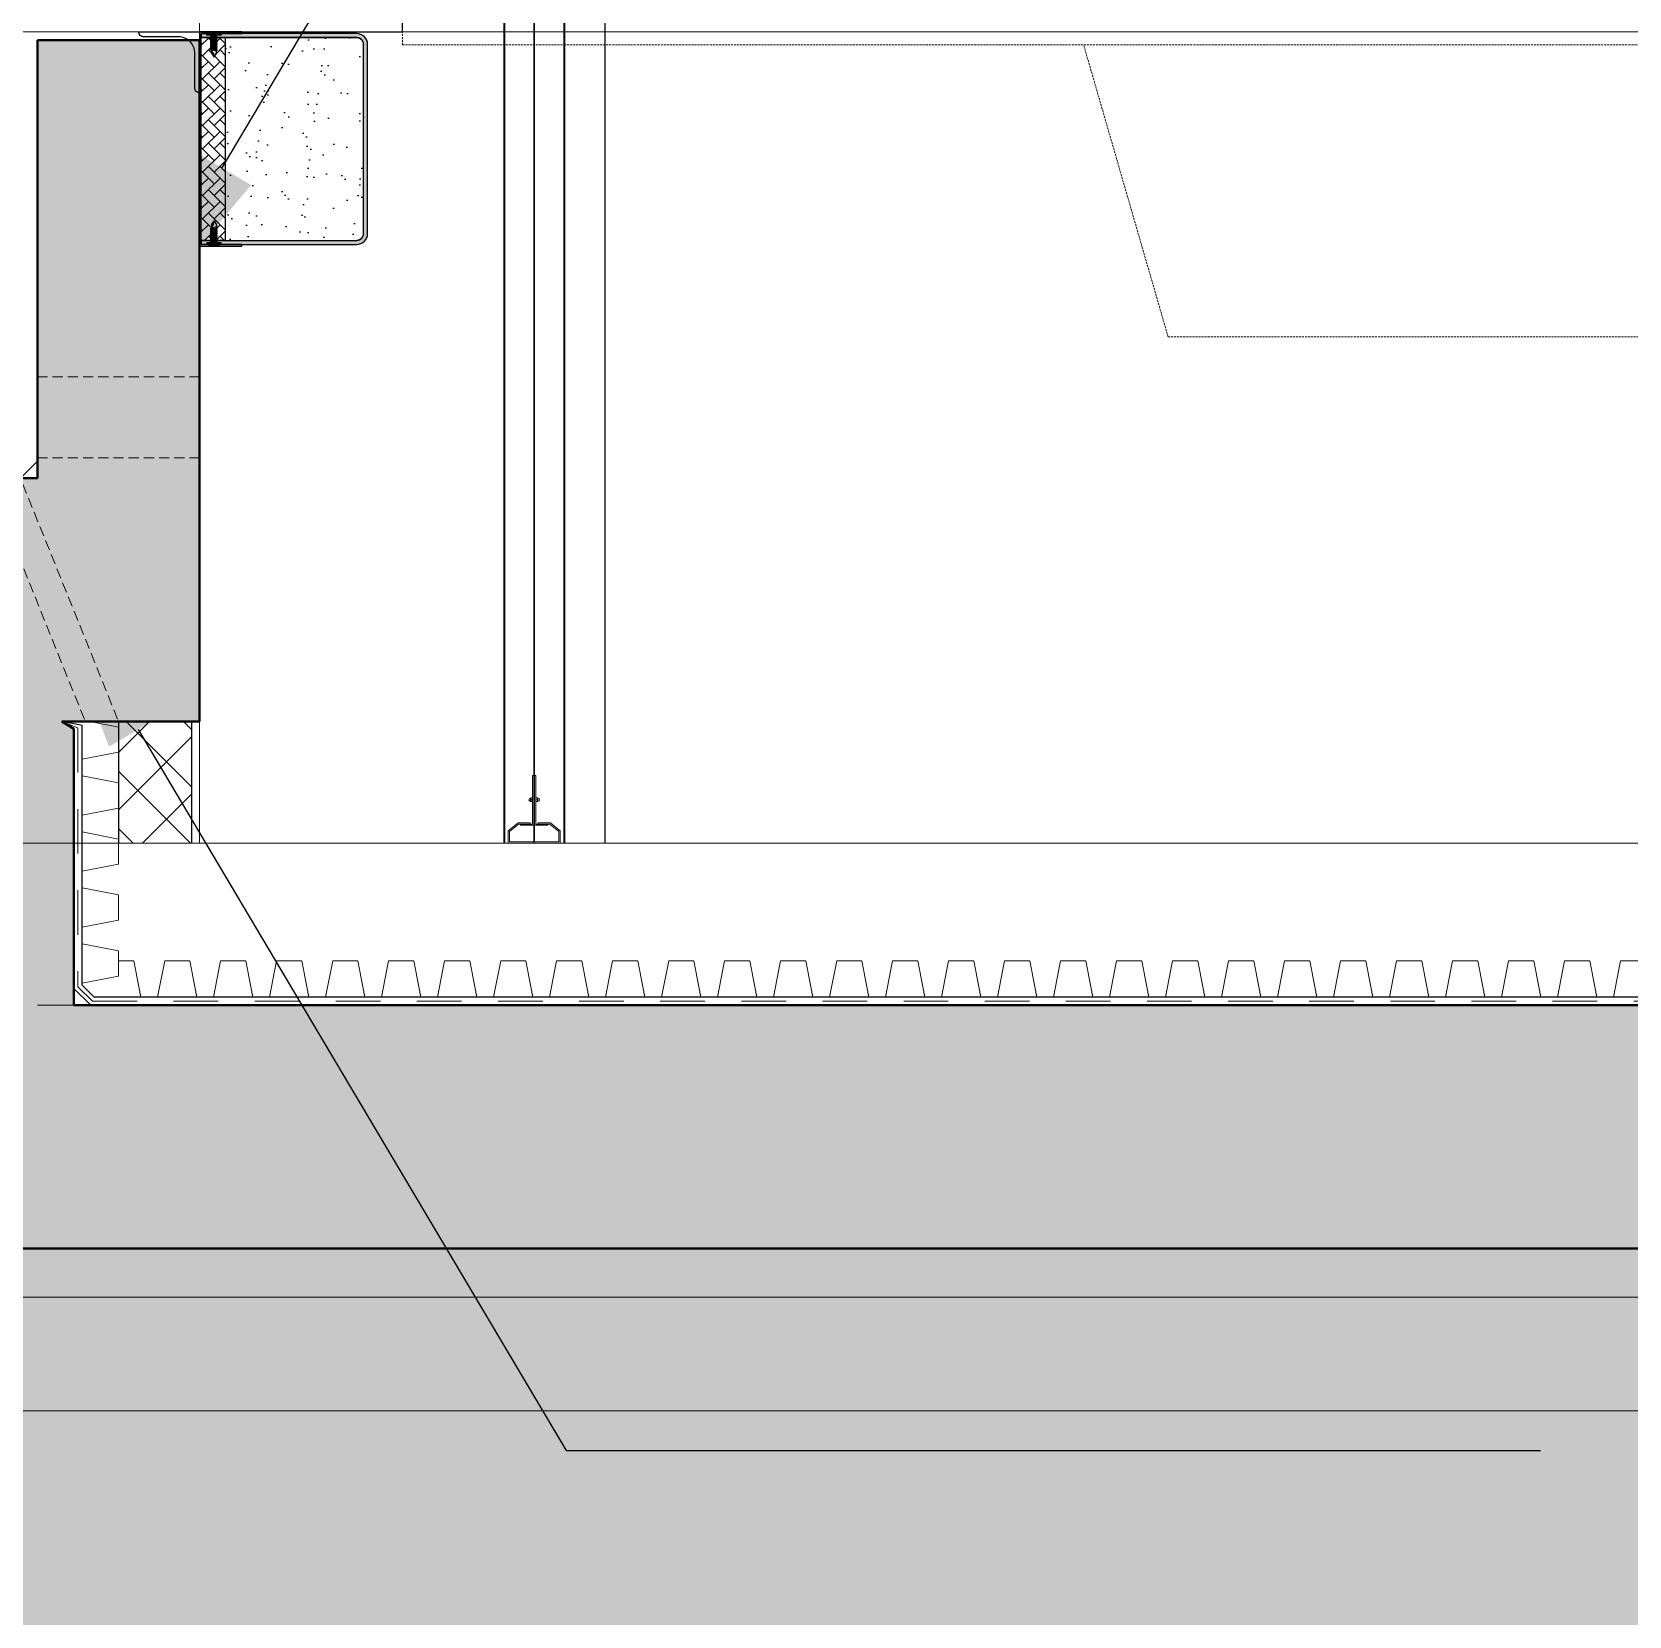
# Model space of a CAD drawing. Header units: millimetres. Extents: x 0 to 420000, y 0 to 297000.
# Drawn here: x 188806 to 190775, y 22497 to 24450 of the extents above; entities that cross this region are included whole.
import ezdxf

# ---------------------------------------------------------------- set-up
doc = ezdxf.new("R2010")
doc.units = ezdxf.units.MM
for name, pattern in [('CEN', [62, 60, -1, 0, -1]), ('CENTER', [2, 1.25, -0.25, 0.25, -0.25]), ('HID', [2, 1.1, -0.9]), ('HIDDEN', [0.375, 0.25, -0.125])]:
    doc.linetypes.add(name, pattern=pattern)
doc.layers.get('Defpoints').update_dxf_attribs({"color": 140})
for name, color, linetype, lineweight in [('A-AXIS-LINE', 1, 'CEN', 15), ('A-CONC-LIN1', 2, 'Continuous', 40), ('A-CONC-LIN2', 7, 'Continuous', 25), ('A-ELEV-LIN2', 7, 'Continuous', 25), ('A-ELEV-LIN3', 8, 'Continuous', 18), ('A-SECT-LIN3', 255, 'Continuous', 18), ('A-WAXM-BLOC', 3, 'Continuous', 25), ('A-XXXX-DRBD', 9, 'Continuous', 20), ('A-XXXX-FIN2', 6, 'Continuous', 20), ('A-XXXX-HATC', 8, 'Continuous', 18), ('A-XXXX-HID', 8, 'HIDDEN', 18), ('A-XXXX-WAT1', 9, 'HID', 20), ('DJ', 7, 'Continuous', 5)]:
    doc.layers.add(name, color=color, linetype=linetype, lineweight=lineweight)
for name, color, linetype in [('A-CONC-SOLD', 253, 'CEN'), ('A-XXXX-SOLD', 252, 'Continuous'), ('BOLT', 8, 'Continuous'), ('CEN', 1, 'CEN'), ('dim', 7, 'Continuous'), ('dockseal', 50, 'Continuous'), ('SECTION$0$AA-WAXS-FRAM', 4, 'Continuous')]:
    doc.layers.add(name, color=color, linetype=linetype)

# ---------------------------------------------------------------- blocks, each defined once
blk = doc.blocks.new('axis(211208)')
at = {"layer": 'A-AXIS-LINE', "ltscale": 1000}
for p, q in [((4631788.1, -441118.7), (4955413.1, -441118.7)), ((4631788.1, -442118.7), (4955413.1, -442118.7))]:
    blk.add_line(p, q, dxfattribs=at)
blk = doc.blocks.new('오버헤드도어(저온3)(211208)')
at = {"ltscale": 0.002}
blk.add_hatch(color=0, dxfattribs=at).paths.add_polyline_path([(-202, -248.7, 0.414214), (-193.7, -257), (-2, -257), (-2, -262), (-193.7, -262, -0.414214), (-207, -248.7), (-207, -15.3, -0.414214), (-193.7, -2), (-2, -2), (-2, -7), (-193.7, -7, 0.414214), (-202, -15.3)])
h = blk.add_hatch(dxfattribs=at)
h.set_pattern_fill('AR-SAND', color=256, angle=-90, style=0)
h.set_pattern_definition([(307.5, (-21185005.37, 50973192.176), (48.941323733, 1.600031296), [0, -38.608, 0, -43.18, 0, -41.275]), (277.5, (-21185005.37, 50973192.176), (71.68251006, -44.95232831), [0, -20.828, 0, -34.798, 0, -13.335]), (237.5, (-21185005.37, 50973223.42), (0.143718468, -79.099237024), [0, -12.7, 0, -45.72, 0, -59.69]), (227.5, (-21185005.37, 50973223.42), (22.292932326, -76.35564525), [0, -6.35, 0, -29.972, 0, -34.29])])
h.paths.add_polyline_path([(-193.7, -7, 0.414214), (-202, -15.3), (-202, -248.7, 0.414214), (-193.7, -257), (-32, -257), (-32, -7)])
h = blk.add_hatch(dxfattribs=at)
h.set_pattern_fill('AR-HBONE', color=256, scale=0.1, angle=-90, style=0)
h.set_pattern_definition([(315, (51152624.012, 21404952.153), (14.3684097937, -4e-15), [30.48, -10.16]), (45, (51152631.196, 21404944.969), (14.3684097937, -4e-15), [30.48, -10.16])])
h.paths.add_polyline_path([(-2, -257), (-32, -257), (-32, -7), (-2, -7)])
blk.add_line((-250, 0), (-250, 2730), dxfattribs=at)
blk.add_line((0, 0), (-250, 0))
at = {"color": 0, "ltscale": 0.002}
for p, q in [((-2, -2), (-2, -7)), ((-2, -2, -37.9), (-2, -7, -37.9)), ((-2, -2, 0), (-2, -7, 0)), ((-2, -257), (-2, -262))]:
    blk.add_line(p, q, dxfattribs=at)
at = {"ltscale": 0.002}
blk.add_lwpolyline([(-52, -2), (-52, 0), (0, 0), (0, -264), (-52, -264), (-52, -262), (-2, -262), (-2, -2)], close=True, dxfattribs=at)
at = {"color": 2}
blk.add_lwpolyline([(-32, -257), (-2, -257), (-2, -7), (-32, -7)], dxfattribs=at)
at = {"layer": 'BOLT', "color": 10}
for p, q in [((-21.8, -6.2), (-15.9, -3.8)), ((-21.8, -8), (-13.5, -4.6)), ((-21.8, -8), (-13.5, -4.6)), ((-21.8, -9.9), (-13.5, -6.4)), ((-21.8, -9.9), (-13.5, -6.4)), ((-21.8, -11.7), (-13.5, -8.3)), ((-21.8, -11.7), (-13.5, -8.3)), ((-21.8, -13.5), (-13.5, -10.1)), ((-21.8, -13.5), (-13.5, -10.1)), ((-21.8, -15.4), (-13.5, -11.9)), ((-21.8, -15.4), (-13.5, -11.9)), ((-21.8, -17.2), (-13.5, -13.8)), ((-21.8, -17.2), (-13.5, -13.8)), ((-21.8, -19), (-13.5, -15.6)), ((-21.8, -19), (-13.5, -15.6)), ((-21.8, -20.9), (-13.5, -17.4)), ((-21.8, -20.9), (-13.5, -17.4)), ((-21.8, -22.7), (-13.5, -19.3)), ((-21.8, -22.7), (-13.5, -19.3)), ((-16.6, -22.4), (-13.5, -21.1)), ((-16.6, -22.4), (-13.5, -21.1)), ((-21.8, -241.3), (-13.5, -244.7)), ((-21.8, -241.3), (-13.5, -244.7)), ((-21.8, -243.1), (-13.5, -246.6)), ((-21.8, -243.1), (-13.5, -246.6)), ((-21.8, -245), (-13.5, -248.4)), ((-21.8, -245), (-13.5, -248.4)), ((-21.8, -246.8), (-13.5, -250.2)), ((-21.8, -246.8), (-13.5, -250.2)), ((-21.8, -248.6), (-13.5, -252.1)), ((-21.8, -248.6), (-13.5, -252.1)), ((-21.8, -250.5), (-13.5, -253.9)), ((-21.8, -250.5), (-13.5, -253.9)), ((-21.8, -252.3), (-13.5, -255.7)), ((-21.8, -252.3), (-13.5, -255.7)), ((-21.8, -254.1), (-13.5, -257.6)), ((-21.8, -254.1), (-13.5, -257.6)), ((-16.6, -241.6), (-13.5, -242.9)), ((-16.6, -241.6), (-13.5, -242.9)), ((-21.8, -256), (-13.5, -259.4)), ((-21.8, -256), (-13.5, -259.4)), ((-21.8, -257.8), (-15.9, -260.2))]:
    blk.add_line(p, q, dxfattribs=at)
at = {"layer": 'BOLT'}
for p, q in [((-20.8, -5.4), (-20.8, -3.8)), ((-20.8, -7.2), (-20.8, -6.2)), ((-20.8, -9.1), (-20.8, -8)), ((-20.8, -10.9), (-20.8, -9.9)), ((-20.8, -12.7), (-20.8, -11.7)), ((-20.8, -14.6), (-20.8, -13.5)), ((-20.8, -16.4), (-20.8, -15.4)), ((-20.8, -18.2), (-20.8, -17.2)), ((-20.8, -20.1), (-20.8, -19)), ((-14.5, -4.6), (-14.5, -3.8)), ((-14.5, -6.4), (-14.5, -5.4)), ((-14.5, -8.3), (-14.5, -7.3)), ((-14.5, -10.1), (-14.5, -9.1)), ((-14.5, -11.9), (-14.5, -10.9)), ((-14.5, -13.8), (-14.5, -12.8)), ((-14.5, -15.6), (-14.5, -14.6)), ((-14.5, -17.4), (-14.5, -16.4)), ((-14.5, -19.3), (-14.5, -18.3)), ((-20.8, -21.9), (-20.8, -20.9)), ((-20.8, -26.2), (-20.8, -22.7)), ((-14.5, -21.1), (-14.5, -20.1)), ((-14.5, -26.2), (-14.5, -21.9)), ((-20.8, -237.8), (-20.8, -241.3)), ((-20.8, -242.1), (-20.8, -243.1)), ((-20.8, -243.9), (-20.8, -245)), ((-20.8, -245.8), (-20.8, -246.8)), ((-20.8, -247.6), (-20.8, -248.6)), ((-20.8, -249.4), (-20.8, -250.5)), ((-20.8, -251.3), (-20.8, -252.3)), ((-20.8, -253.1), (-20.8, -254.1)), ((-20.8, -254.9), (-20.8, -256)), ((-14.5, -237.8), (-14.5, -242.1)), ((-14.5, -242.9), (-14.5, -243.9)), ((-14.5, -244.7), (-14.5, -245.7)), ((-14.5, -246.6), (-14.5, -247.6)), ((-14.5, -248.4), (-14.5, -249.4)), ((-14.5, -250.2), (-14.5, -251.2)), ((-14.5, -252.1), (-14.5, -253.1)), ((-14.5, -253.9), (-14.5, -254.9)), ((-14.5, -255.7), (-14.5, -256.7)), ((-22.9, -264), (-12.4, -264)), ((-20.8, -256.8), (-20.8, -257.8)), ((-20.8, -258.6), (-20.8, -260.2)), ((-14.5, -257.6), (-14.5, -258.6)), ((-14.5, -259.4), (-14.5, -260.2))]:
    blk.add_line(p, q, dxfattribs=at)
for points in [[(-13.4, 0), (-22, 0), (-26.7, -3), (-8.7, -3)], [(-8.7, -3), (-26.7, -3), (-26.7, -3.8), (-8.7, -3.8)], [(-13.5, -4.6), (-14.5, -5.4), (-20.8, -8), (-21.8, -8), (-20.8, -7.2), (-14.5, -4.6)], [(-13.5, -6.4), (-14.5, -7.3), (-20.8, -9.9), (-21.8, -9.9), (-20.8, -9.1), (-14.5, -6.4)], [(-13.5, -8.3), (-14.5, -9.1), (-20.8, -11.7), (-21.8, -11.7), (-20.8, -10.9), (-14.5, -8.3)], [(-13.5, -10.1), (-14.5, -10.9), (-20.8, -13.5), (-21.8, -13.5), (-20.8, -12.7), (-14.5, -10.1)], [(-13.5, -11.9), (-14.5, -12.8), (-20.8, -15.4), (-21.8, -15.4), (-20.8, -14.6), (-14.5, -11.9)], [(-13.5, -13.8), (-14.5, -14.6), (-20.8, -17.2), (-21.8, -17.2), (-20.8, -16.4), (-14.5, -13.8)], [(-13.5, -15.6), (-14.5, -16.4), (-20.8, -19), (-21.8, -19), (-20.8, -18.2), (-14.5, -15.6)], [(-13.5, -17.4), (-14.5, -18.3), (-20.8, -20.9), (-21.8, -20.9), (-20.8, -20.1), (-14.5, -17.4)], [(-13.5, -19.3), (-14.5, -20.1), (-20.8, -22.7), (-21.8, -22.7), (-20.8, -21.9), (-14.5, -19.3)], [(-13.5, -21.1), (-14.5, -21.9), (-15.6, -22.4), (-16.6, -22.4), (-15.6, -21.5), (-14.5, -21.1)], [(-13.5, -244.7), (-14.5, -243.9), (-20.8, -241.3), (-21.8, -241.3), (-20.8, -242.1), (-14.5, -244.7)], [(-13.5, -246.6), (-14.5, -245.7), (-20.8, -243.1), (-21.8, -243.1), (-20.8, -243.9), (-14.5, -246.6)], [(-13.5, -248.4), (-14.5, -247.6), (-20.8, -245), (-21.8, -245), (-20.8, -245.8), (-14.5, -248.4)], [(-13.5, -250.2), (-14.5, -249.4), (-20.8, -246.8), (-21.8, -246.8), (-20.8, -247.6), (-14.5, -250.2)], [(-13.5, -252.1), (-14.5, -251.2), (-20.8, -248.6), (-21.8, -248.6), (-20.8, -249.4), (-14.5, -252.1)], [(-13.5, -253.9), (-14.5, -253.1), (-20.8, -250.5), (-21.8, -250.5), (-20.8, -251.3), (-14.5, -253.9)], [(-13.5, -255.7), (-14.5, -254.9), (-20.8, -252.3), (-21.8, -252.3), (-20.8, -253.1), (-14.5, -255.7)], [(-13.5, -257.6), (-14.5, -256.7), (-20.8, -254.1), (-21.8, -254.1), (-20.8, -254.9), (-14.5, -257.6)], [(-13.5, -242.9), (-14.5, -242.1), (-15.6, -241.6), (-16.6, -241.6), (-15.6, -242.5), (-14.5, -242.9)], [(-8.7, -261), (-26.7, -261), (-26.7, -260.2), (-8.7, -260.2)], [(-13.4, -264), (-22, -264), (-26.7, -261), (-8.7, -261)], [(-13.5, -259.4), (-14.5, -258.6), (-20.8, -256), (-21.8, -256), (-20.8, -256.8), (-14.5, -259.4)]]:
    blk.add_lwpolyline(points, close=True, dxfattribs=at)
for points in [[(-15.1, -3.8), (-20.8, -6.2), (-21.8, -6.2), (-20.8, -5.4), (-17, -3.8)], [(-20.8, -6.6), (-21.8, -6.2), (-20.8, -7)], [(-20.8, -8.4), (-21.8, -8), (-20.8, -8.8)], [(-20.8, -8.4), (-21.8, -8), (-20.8, -8.8)], [(-20.8, -10.3), (-21.8, -9.9), (-20.8, -10.7)], [(-20.8, -10.3), (-21.8, -9.9), (-20.8, -10.7)], [(-20.8, -12.1), (-21.8, -11.7), (-20.8, -12.5)], [(-20.8, -12.1), (-21.8, -11.7), (-20.8, -12.5)], [(-20.8, -13.9), (-21.8, -13.5), (-20.8, -14.3)], [(-20.8, -13.9), (-21.8, -13.5), (-20.8, -14.3)], [(-20.8, -15.8), (-21.8, -15.4), (-20.8, -16.2)], [(-20.8, -15.8), (-21.8, -15.4), (-20.8, -16.2)], [(-20.8, -17.6), (-21.8, -17.2), (-20.8, -18)], [(-20.8, -17.6), (-21.8, -17.2), (-20.8, -18)], [(-20.8, -19.4), (-21.8, -19), (-20.8, -19.8)], [(-20.8, -19.4), (-21.8, -19), (-20.8, -19.8)], [(-14.5, -4.2), (-13.5, -4.6), (-14.5, -3.8)], [(-14.5, -6), (-13.5, -6.4), (-14.5, -5.6)], [(-14.5, -7.9), (-13.5, -8.3), (-14.5, -7.5)], [(-14.5, -9.7), (-13.5, -10.1), (-14.5, -9.3)], [(-14.5, -11.5), (-13.5, -11.9), (-14.5, -11.1)], [(-14.5, -13.4), (-13.5, -13.8), (-14.5, -13)], [(-14.5, -15.2), (-13.5, -15.6), (-14.5, -14.8)], [(-14.5, -17), (-13.5, -17.4), (-14.5, -16.6)], [(-14.5, -18.9), (-13.5, -19.3), (-14.5, -18.5)], [(-20.8, -21.3), (-21.8, -20.9), (-20.8, -21.7)], [(-20.8, -21.3), (-21.8, -20.9), (-20.8, -21.7)], [(-20.8, -23.1), (-21.8, -22.7), (-20.8, -23.5)], [(-20.8, -23.1), (-21.8, -22.7), (-20.8, -23.5)], [(-20.8, -24.1), (-16.6, -22.3), (-14.5, -23.5), (-17, -26), (-17.7, -31)], [(-14.5, -26.2), (-17.7, -31), (-20.8, -26.2)], [(-14.5, -20.7), (-13.5, -21.1), (-14.5, -20.3)], [(-20.8, -239.9), (-16.6, -241.7), (-14.5, -240.5), (-17, -238), (-17.7, -233)], [(-14.5, -237.8), (-17.7, -233), (-20.8, -237.8)], [(-20.8, -240.9), (-21.8, -241.3), (-20.8, -240.5)], [(-20.8, -240.9), (-21.8, -241.3), (-20.8, -240.5)], [(-20.8, -242.7), (-21.8, -243.1), (-20.8, -242.3)], [(-20.8, -242.7), (-21.8, -243.1), (-20.8, -242.3)], [(-20.8, -244.6), (-21.8, -245), (-20.8, -244.2)], [(-20.8, -244.6), (-21.8, -245), (-20.8, -244.2)], [(-20.8, -246.4), (-21.8, -246.8), (-20.8, -246)], [(-20.8, -246.4), (-21.8, -246.8), (-20.8, -246)], [(-20.8, -248.2), (-21.8, -248.6), (-20.8, -247.8)], [(-20.8, -248.2), (-21.8, -248.6), (-20.8, -247.8)], [(-20.8, -250.1), (-21.8, -250.5), (-20.8, -249.7)], [(-20.8, -250.1), (-21.8, -250.5), (-20.8, -249.7)], [(-20.8, -251.9), (-21.8, -252.3), (-20.8, -251.5)], [(-20.8, -251.9), (-21.8, -252.3), (-20.8, -251.5)], [(-20.8, -253.7), (-21.8, -254.1), (-20.8, -253.3)], [(-20.8, -253.7), (-21.8, -254.1), (-20.8, -253.3)], [(-20.8, -255.6), (-21.8, -256), (-20.8, -255.2)], [(-20.8, -255.6), (-21.8, -256), (-20.8, -255.2)], [(-14.5, -243.3), (-13.5, -242.9), (-14.5, -243.7)], [(-14.5, -245.1), (-13.5, -244.7), (-14.5, -245.5)], [(-14.5, -247), (-13.5, -246.6), (-14.5, -247.4)], [(-14.5, -248.8), (-13.5, -248.4), (-14.5, -249.2)], [(-14.5, -250.6), (-13.5, -250.2), (-14.5, -251)], [(-14.5, -252.5), (-13.5, -252.1), (-14.5, -252.9)], [(-14.5, -254.3), (-13.5, -253.9), (-14.5, -254.7)], [(-14.5, -256.1), (-13.5, -255.7), (-14.5, -256.5)], [(-20.8, -257.4), (-21.8, -257.8), (-20.8, -257)], [(-15.1, -260.2), (-20.8, -257.8), (-21.8, -257.8), (-20.8, -258.6), (-17, -260.2)], [(-14.5, -258), (-13.5, -257.6), (-14.5, -258.4)], [(-14.5, -259.8), (-13.5, -259.4), (-14.5, -260.2)]]:
    blk.add_lwpolyline(points, dxfattribs=at)
at = {"layer": 'dim', "lineweight": 0, "ltscale": 0.5}
blk.add_line((0, 0), (0, 2730), dxfattribs=at)
at = {"layer": 'dockseal'}
for p, q in [((-202, -248.7), (-202, -15.3)), ((-2, -7), (-193.7, -7)), ((-32, -257), (-32, -7)), ((-2, -257), (-193.7, -257))]:
    blk.add_line(p, q, dxfattribs=at)
at = {"layer": 'dockseal', "color": 0}
for points in [[(-2, -262), (-193.7, -262, -0.414214), (-207, -248.7), (-207, -15.3, -0.414214), (-193.7, -2), (-2, -2)], [(-2, -257), (-193.7, -257, -0.414214), (-202, -248.7), (-202, -15.3, -0.414214), (-193.7, -7), (-2, -7)]]:
    blk.add_lwpolyline(points, format="xyb", dxfattribs=at)
at = {"layer": 'dockseal'}
for centre, start, end in [((-193.7, -15.3), 90, 180), ((-193.7, -248.7), 180, 270)]:
    blk.add_arc(centre, 8.33, start, end, dxfattribs=at)
at = {"layer": 'SECTION$0$AA-WAXS-FRAM'}
blk.add_lwpolyline([(75, 0), (0, 0), (0, -75), (0, -75, 0.414214), (6, -69), (6, -26, -0.414214), (26, -6), (69, -6, 0.414214), (75, 0)], format="xyb", close=True, dxfattribs=at)
blk.add_lwpolyline([(75, 0), (0, 0), (0, -75), (0, -75, 0.414214), (6, -69), (6, -26, -0.414214), (26, -6), (69, -6, 0.414214), (75, 0)], format="xyb", close=True, dxfattribs=at)
blk = doc.blocks.new('지하2층')
at = {"layer": 'A-CONC-SOLD'}
h = blk.add_hatch(color=256, dxfattribs=at)
h.dxf.hatch_style = 1
h.paths.add_polyline_path([(4879373.8, -392168.7), (4878973.8, -392168.7), (4878973.8, -391118.7), (4878823.8, -391118.7), (4878823.8, -391368.7), (4878373.8, -391368.7), (4878373.8, -392368.7), (4878323.8, -392368.7), (4878323.8, -393068.7), (4878673.8, -393068.7), (4878673.8, -401668.7), (4877923.8, -401668.7), (4877923.8, -401118.7), (4877723.8, -401118.7), (4877723.8, -401668.7), (4801523.8, -401668.7), (4801523.8, -401128.7), (4801323.8, -401128.7), (4801323.8, -401968.7), (4801493.8, -401968.7), (4801478.8, -401977.7), (4801478.8, -402318.7), (4759168.8, -402318.7), (4759168.8, -401977.7), (4759153.8, -401968.7), (4759323.8, -401968.7), (4759323.8, -401128.7), (4759123.8, -401128.7), (4759123.8, -401668.7), (4682923.8, -401668.7), (4682923.8, -401118.7), (4682723.8, -401118.7), (4682723.8, -401668.7), (4681973.8, -401668.7), (4681973.8, -393068.7), (4682323.8, -393068.7), (4682323.8, -392368.7), (4682273.8, -392368.7), (4682273.8, -391368.7), (4681823.8, -391368.7), (4681823.8, -391118.7), (4681673.8, -391118.7), (4681673.8, -392168.7), (4681273.8, -392168.7), (4681273.8, -401968.7), (4758323.8, -401968.7), (4758323.8, -402618.7), (4802323.8, -402618.7), (4802323.8, -401968.7), (4879373.8, -401968.7)])
h = blk.add_hatch(dxfattribs=at)
h.set_pattern_fill('블럭단면', color=256, scale=50)
h.set_pattern_definition([(45, (4570311.26, -425568.714), (-35.355339, 35.355339), []), (135, (4570311.26, -425568.714), (-35.355339, -35.355339), [])])
h.paths.add_polyline_path([(4759313.8, -401968.7), (4759223.8, -401968.7), (4759223.8, -402118.7), (4759313.8, -402118.7)])
at = {"layer": 'A-CONC-LIN1'}
for points in [[(4681673.8, -391118.7), (4681673.8, -392168.7), (4681273.8, -392168.7), (4681273.8, -401968.7), (4758323.8, -401968.7), (4758323.8, -402618.7), (4802323.8, -402618.7), (4802323.8, -401968.7), (4879373.8, -401968.7), (4879373.8, -392168.7), (4878973.8, -392168.7), (4878973.8, -391118.7)], [(4801478.8, -402318.7), (4759168.8, -402318.7), (4759168.8, -401977.7), (4759153.8, -401968.7), (4759323.8, -401968.7), (4759323.8, -401128.7), (4759123.8, -401128.7), (4759123.8, -401668.7), (4682923.8, -401668.7)]]:
    blk.add_lwpolyline(points, dxfattribs=at)
at = {"layer": 'A-CONC-LIN2'}
for points in [[(4759123.8, -401647.9), (4759102.9, -401668.7)], [(4801493.8, -401968.7), (4801468.8, -401973.7), (4801468.8, -402293.7), (4801453.8, -402308.7), (4759193.8, -402308.7), (4759178.8, -402293.7), (4759178.8, -401973.7), (4759153.8, -401968.7)], [(4759168.8, -402297.9), (4759189.6, -402318.7)]]:
    blk.add_lwpolyline(points, dxfattribs=at)
at = {"layer": 'A-ELEV-LIN2'}
blk.add_line((4759823.8, -402118.7), (4759823.8, -397869.9), dxfattribs=at)
at = {"layer": 'A-ELEV-LIN3'}
for p, q in [((4759698.8, -397746.9), (4759698.8, -402118.7)), ((4759700, -397746.6), (4759700, -402118.7)), ((4759772.6, -397746.6), (4759772.6, -402118.7)), ((4759773.8, -397746.9), (4759773.8, -402118.7))]:
    blk.add_line(p, q, dxfattribs=at)
at = {"layer": 'A-WAXM-BLOC'}
for points in [[(4759223.8, -401968.7), (4759223.8, -402118.7)], [(4759313.8, -401968.7), (4759313.8, -402118.7)]]:
    blk.add_lwpolyline(points, dxfattribs=at)
at = {"layer": 'A-XXXX-DRBD'}
for points in [[(4759178.8, -402293.7), (4759178.8, -402291.5), (4759223.8, -402282.8), (4759223.8, -402251.7), (4759178.8, -402243), (4759178.8, -402222.5), (4759223.8, -402213.8), (4759223.8, -402182.7), (4759178.8, -402174), (4759178.8, -402153.5), (4759223.8, -402144.7), (4759223.8, -402113.7), (4759178.8, -402104.9), (4759178.8, -402084.4), (4759223.8, -402075.7), (4759223.8, -402044.6), (4759178.8, -402035.9), (4759178.8, -402015.4), (4759223.8, -402006.7), (4759223.8, -401975.6), (4759188.3, -401968.7)], [(4761106.6, -402263.7), (4761075.5, -402263.7), (4761066.8, -402308.7), (4761046.3, -402308.7), (4761037.5, -402263.7), (4761006.5, -402263.7), (4760997.7, -402308.7), (4760977.3, -402308.7), (4760968.5, -402263.7), (4760937.5, -402263.7), (4760928.7, -402308.7), (4760908.2, -402308.7), (4760899.5, -402263.7), (4760868.4, -402263.7), (4760859.7, -402308.7), (4760839.2, -402308.7), (4760830.4, -402263.7), (4760799.4, -402263.7), (4760790.6, -402308.7), (4760770.2, -402308.7), (4760761.4, -402263.7), (4760730.4, -402263.7), (4760721.6, -402308.7), (4760701.1, -402308.7), (4760692.4, -402263.7), (4760661.3, -402263.7), (4760652.6, -402308.7), (4760632.1, -402308.7), (4760623.3, -402263.7), (4760592.3, -402263.7), (4760583.5, -402308.7), (4760563.1, -402308.7), (4760554.3, -402263.7), (4760523.3, -402263.7), (4760514.5, -402308.7), (4760494, -402308.7), (4760485.3, -402263.7), (4760454.2, -402263.7), (4760445.5, -402308.7), (4760425, -402308.7), (4760416.2, -402263.7), (4760385.2, -402263.7), (4760376.4, -402308.7), (4760356, -402308.7), (4760347.2, -402263.7), (4760316.2, -402263.7), (4760307.4, -402308.7), (4760286.9, -402308.7), (4760278.2, -402263.7), (4760247.1, -402263.7), (4760238.4, -402308.7), (4760217.9, -402308.7), (4760209.1, -402263.7), (4760178.1, -402263.7), (4760169.3, -402308.7), (4760148.9, -402308.7), (4760140.1, -402263.7), (4760109.1, -402263.7), (4760100.3, -402308.7), (4760079.8, -402308.7), (4760071.1, -402263.7), (4760040, -402263.7), (4760031.3, -402308.7), (4760010.8, -402308.7), (4760002, -402263.7), (4759971, -402263.7), (4759962.2, -402308.7), (4759941.8, -402308.7), (4759933, -402263.7), (4759902, -402263.7), (4759893.2, -402308.7), (4759872.7, -402308.7), (4759864, -402263.7), (4759832.9, -402263.7), (4759824.2, -402308.7), (4759803.7, -402308.7), (4759794.9, -402263.7), (4759763.9, -402263.7), (4759755.1, -402308.7), (4759734.7, -402308.7), (4759725.9, -402263.7), (4759694.9, -402263.7), (4759686.1, -402308.7), (4759665.6, -402308.7), (4759656.9, -402263.7), (4759625.8, -402263.7), (4759617.1, -402308.7), (4759596.6, -402308.7), (4759587.8, -402263.7), (4759556.8, -402263.7), (4759548, -402308.7), (4759527.6, -402308.7), (4759518.8, -402263.7), (4759487.8, -402263.7), (4759479, -402308.7), (4759458.5, -402308.7), (4759449.8, -402263.7), (4759418.7, -402263.7), (4759410, -402308.7), (4759389.5, -402308.7), (4759380.7, -402263.7), (4759349.7, -402263.7), (4759340.9, -402308.7), (4759320.5, -402308.7), (4759311.7, -402263.7), (4759280.7, -402263.7), (4759271.9, -402308.7), (4759251.4, -402308.7), (4759242.7, -402263.7), (4759223.8, -402263.7)]]:
    blk.add_lwpolyline(points, dxfattribs=at)
at = {"layer": 'A-XXXX-FIN2'}
for points in [[(4759323.8, -401968.7), (4759323.8, -402118.7)], [(4759223.8, -402118.7), (4801423.8, -402118.7)]]:
    blk.add_lwpolyline(points, dxfattribs=at)
at = {"layer": 'A-XXXX-HID', "ltscale": 50}
for points in [[(4759123.8, -401543.7), (4759323.8, -401543.7)], [(4759123.8, -401643.7), (4759323.8, -401643.7)], [(4759057.8, -401658.7), (4759182.8, -401968.7)], [(4759098.8, -401658.7), (4759223.8, -401968.7)]]:
    blk.add_lwpolyline(points, dxfattribs=at)
at = {"layer": 'A-XXXX-WAT1', "ltscale": 50}
for points in [[(4759153.8, -401968.7), (4759173.8, -401976.7), (4759173.8, -402295.8), (4759191.7, -402313.7), (4801455.8, -402313.7), (4801473.8, -402295.8), (4801473.8, -401976.7), (4801493.8, -401968.7)], [(4759323.8, -402308.7), (4801323.8, -402308.7)]]:
    blk.add_lwpolyline(points, dxfattribs=at)
at = {"layer": 'CEN', "color": 1, "linetype": 'CENTER'}
blk.add_line((4759736.3, -402118.7), (4759736.3, -397590.2), dxfattribs=at)
at = {"layer": 'DJ', "color": 4}
for p, q in [((4759735.9, -402117.2), (4759735.9, -397622.7)), ((4759736.6, -402117.2), (4759736.6, -397622.7)), ((4759735.9, -402117.2), (4759736.6, -402117.2))]:
    blk.add_line(p, q, dxfattribs=at)
at = {"layer": 'DJ', "color": 1, "linetype": 'Continuous'}
for p, q in [((4759731.6, -402063.4), (4759731.6, -402067.1)), ((4759731.8, -402063.2), (4759731.7, -402063.2)), ((4759731.8, -402067.2), (4759731.7, -402067.2)), ((4759731.8, -402063.2), (4759731.8, -402067.2)), ((4759732.1, -402063.1), (4759732, -402063.1)), ((4759732.1, -402067.3), (4759732, -402067.3)), ((4759732.1, -402063), (4759734.3, -402063)), ((4759732.1, -402067.5), (4759732.1, -402063)), ((4759732.3, -402063), (4759732.1, -402063.2)), ((4759732.2, -402063), (4759732.1, -402063.1)), ((4759732.1, -402063), (4759732.1, -402063)), ((4759732.2, -402063.1), (4759732.1, -402063.3)), ((4759732.2, -402063.2), (4759732.1, -402063.4)), ((4759732.1, -402063.4), (4759732.1, -402063.4)), ((4759732.1, -402063.5), (4759732.1, -402063.5)), ((4759732.1, -402063.6), (4759732.1, -402063.6)), ((4759732.1, -402063.7), (4759732.1, -402063.7)), ((4759732.1, -402063.8), (4759732.1, -402063.8)), ((4759732.1, -402064.4), (4759732.1, -402064.4)), ((4759732.1, -402064.5), (4759732.1, -402064.6)), ((4759732.1, -402064.5), (4759732.1, -402064.5)), ((4759732.1, -402064.6), (4759732.1, -402064.6)), ((4759732.1, -402064.7), (4759732.1, -402064.8)), ((4759732.1, -402064.7), (4759732.1, -402064.7)), ((4759732.1, -402064.8), (4759732.1, -402064.9)), ((4759732.2, -402064.9), (4759732.1, -402065)), ((4759732.2, -402064.9), (4759732.1, -402064.9)), ((4759732.2, -402065), (4759732.1, -402065.2)), ((4759732.2, -402065), (4759732.1, -402065.1)), ((4759732.3, -402065.1), (4759732.1, -402065.3)), ((4759732.2, -402065.1), (4759732.1, -402065.3)), ((4759732.3, -402065.2), (4759732.1, -402065.4)), ((4759732.3, -402065.3), (4759732.1, -402065.5)), ((4759732.2, -402065.5), (4759732.1, -402065.6)), ((4759732.2, -402065.6), (4759732.1, -402065.7)), ((4759732.1, -402065.7), (4759732.1, -402065.7)), ((4759732.1, -402065.8), (4759732.1, -402065.8)), ((4759732.1, -402065.9), (4759732.1, -402065.9)), ((4759732.1, -402066), (4759732.1, -402066)), ((4759732.1, -402066.7), (4759732.1, -402066.7)), ((4759732.1, -402066.8), (4759732.1, -402066.9)), ((4759732.1, -402066.8), (4759732.1, -402066.8)), ((4759732.1, -402066.9), (4759732.1, -402066.9)), ((4759732.1, -402067), (4759732.1, -402067.1)), ((4759732.1, -402067), (4759732.1, -402067)), ((4759732.1, -402067.1), (4759732.1, -402067.2)), ((4759732.2, -402067.2), (4759732.1, -402067.3)), ((4759732.2, -402067.2), (4759732.1, -402067.3)), ((4759732.2, -402067.3), (4759732.1, -402067.5)), ((4759732.2, -402067.3), (4759732.1, -402067.4)), ((4759732.1, -402067.5), (4759734.3, -402067.5)), ((4759732.3, -402067.4), (4759732.2, -402067.5)), ((4759732.3, -402067.4), (4759732.2, -402067.5)), ((4759734.1, -402065.2), (4759732.3, -402065.2)), ((4759734.3, -402063), (4759734.1, -402063.1)), ((4759734.2, -402063), (4759734.1, -402063.1)), ((4759734.1, -402063), (4759734.1, -402063)), ((4759734.3, -402064.9), (4759734.1, -402065.1)), ((4759734.3, -402065), (4759734.1, -402065.2)), ((4759734.3, -402065.1), (4759734.1, -402065.3)), ((4759734.3, -402065.2), (4759734.1, -402065.3)), ((4759734.3, -402067.2), (4759734.1, -402067.5)), ((4759734.3, -402067.2), (4759734.1, -402067.3)), ((4759734.3, -402063), (4759734.2, -402063.2)), ((4759734.3, -402063.1), (4759734.2, -402063.2)), ((4759734.3, -402063.2), (4759734.2, -402063.3)), ((4759734.3, -402063.3), (4759734.2, -402063.4)), ((4759734.3, -402063.3), (4759734.2, -402063.3)), ((4759734.3, -402064.8), (4759734.2, -402065)), ((4759734.3, -402064.8), (4759734.2, -402064.9)), ((4759734.3, -402065.2), (4759734.2, -402065.4)), ((4759734.3, -402065.3), (4759734.2, -402065.5)), ((4759734.3, -402065.4), (4759734.2, -402065.5)), ((4759734.3, -402065.5), (4759734.2, -402065.6)), ((4759734.3, -402065.6), (4759734.2, -402065.6)), ((4759734.3, -402067), (4759734.2, -402067.1)), ((4759734.3, -402067.1), (4759734.2, -402067.2)), ((4759734.3, -402067.3), (4759734.2, -402067.5)), ((4759734.3, -402067.4), (4759734.2, -402067.5)), ((4759734.3, -402067.5), (4759734.3, -402063)), ((4759734.3, -402063.4), (4759734.3, -402063.5)), ((4759734.3, -402063.5), (4759734.3, -402063.5)), ((4759734.3, -402063.6), (4759734.3, -402063.6)), ((4759734.3, -402063.7), (4759734.3, -402063.7)), ((4759734.3, -402063.7), (4759734.3, -402063.7)), ((4759734.3, -402064.4), (4759734.3, -402064.5)), ((4759734.3, -402064.5), (4759734.3, -402064.5)), ((4759734.3, -402064.6), (4759734.3, -402064.6)), ((4759734.3, -402064.7), (4759734.3, -402064.7)), ((4759734.3, -402065.6), (4759734.3, -402065.7)), ((4759734.3, -402065.7), (4759734.3, -402065.8)), ((4759734.3, -402065.8), (4759734.3, -402065.8)), ((4759734.3, -402065.9), (4759734.3, -402065.9)), ((4759734.3, -402066), (4759734.3, -402066)), ((4759734.3, -402066.7), (4759734.3, -402066.7)), ((4759734.3, -402066.8), (4759734.3, -402066.9)), ((4759734.3, -402066.8), (4759734.3, -402066.8)), ((4759734.3, -402066.9), (4759734.3, -402067)), ((4759738.2, -402067.5), (4759738.2, -402063)), ((4759740.5, -402063), (4759738.2, -402063)), ((4759738.2, -402063), (4759738.4, -402063.2)), ((4759738.2, -402063), (4759738.4, -402063.1)), ((4759738.2, -402063.1), (4759738.3, -402063.2)), ((4759738.2, -402063.2), (4759738.3, -402063.3)), ((4759738.2, -402063.3), (4759738.3, -402063.4)), ((4759738.2, -402063.3), (4759738.3, -402063.3)), ((4759738.2, -402063.4), (4759738.3, -402063.5)), ((4759738.2, -402063.5), (4759738.2, -402063.5)), ((4759738.2, -402063.6), (4759738.2, -402063.6)), ((4759738.2, -402063.7), (4759738.2, -402063.7)), ((4759738.2, -402063.7), (4759738.2, -402063.7)), ((4759738.2, -402064.4), (4759738.2, -402064.5)), ((4759738.2, -402064.5), (4759738.2, -402064.5)), ((4759738.2, -402064.6), (4759738.2, -402064.6)), ((4759738.2, -402064.7), (4759738.3, -402064.7)), ((4759738.2, -402064.8), (4759738.3, -402065)), ((4759738.2, -402064.8), (4759738.3, -402064.9)), ((4759738.2, -402064.9), (4759738.4, -402065.1)), ((4759738.2, -402065), (4759738.4, -402065.2)), ((4759738.2, -402065.1), (4759738.4, -402065.3)), ((4759738.2, -402065.2), (4759738.4, -402065.4)), ((4759738.2, -402065.2), (4759738.4, -402065.3)), ((4759738.2, -402065.3), (4759738.3, -402065.5)), ((4759738.2, -402065.4), (4759738.3, -402065.5)), ((4759738.2, -402065.5), (4759738.3, -402065.6)), ((4759738.2, -402065.6), (4759738.3, -402065.7)), ((4759738.2, -402065.6), (4759738.3, -402065.6)), ((4759738.2, -402065.7), (4759738.3, -402065.8)), ((4759738.2, -402065.8), (4759738.2, -402065.8)), ((4759738.2, -402065.9), (4759738.2, -402065.9)), ((4759738.2, -402066), (4759738.2, -402066)), ((4759738.2, -402066.7), (4759738.2, -402066.7)), ((4759738.2, -402066.8), (4759738.2, -402066.9)), ((4759738.2, -402066.8), (4759738.2, -402066.8)), ((4759738.2, -402066.9), (4759738.3, -402067)), ((4759738.2, -402067), (4759738.3, -402067.1)), ((4759738.2, -402067.1), (4759738.3, -402067.2)), ((4759738.2, -402067.2), (4759738.4, -402067.5)), ((4759738.2, -402067.2), (4759738.4, -402067.3)), ((4759738.2, -402067.3), (4759738.4, -402067.5)), ((4759738.2, -402067.4), (4759738.3, -402067.5)), ((4759740.5, -402067.5), (4759738.2, -402067.5)), ((4759738.3, -402063), (4759738.4, -402063.1)), ((4759738.4, -402063), (4759738.4, -402063)), ((4759738.5, -402065.2), (4759740.2, -402065.2)), ((4759740.2, -402063), (4759740.5, -402063.2)), ((4759740.2, -402065.2), (4759740.5, -402065.4)), ((4759740.2, -402067.4), (4759740.3, -402067.5)), ((4759740.3, -402063), (4759740.5, -402063.1)), ((4759740.3, -402063.1), (4759740.5, -402063.3)), ((4759740.3, -402063.2), (4759740.5, -402063.4)), ((4759740.3, -402064.9), (4759740.5, -402065)), ((4759740.3, -402065), (4759740.5, -402065.2)), ((4759740.3, -402065), (4759740.5, -402065.1)), ((4759740.3, -402065.1), (4759740.5, -402065.3)), ((4759740.3, -402065.1), (4759740.5, -402065.3)), ((4759740.3, -402065.3), (4759740.5, -402065.5)), ((4759740.3, -402065.5), (4759740.5, -402065.6)), ((4759740.3, -402067.2), (4759740.5, -402067.3)), ((4759740.3, -402067.3), (4759740.4, -402067.5)), ((4759740.3, -402067.3), (4759740.5, -402067.4)), ((4759740.3, -402067.4), (4759740.4, -402067.5)), ((4759740.4, -402063), (4759740.5, -402063)), ((4759740.4, -402063.4), (4759740.5, -402063.4)), ((4759740.4, -402063.5), (4759740.5, -402063.5)), ((4759740.4, -402063.6), (4759740.5, -402063.6)), ((4759740.4, -402063.7), (4759740.5, -402063.7)), ((4759740.4, -402064.5), (4759740.5, -402064.6)), ((4759740.4, -402064.6), (4759740.5, -402064.6)), ((4759740.4, -402064.7), (4759740.5, -402064.8)), ((4759740.4, -402064.7), (4759740.5, -402064.7)), ((4759740.4, -402064.8), (4759740.5, -402064.9)), ((4759740.4, -402064.9), (4759740.5, -402064.9)), ((4759740.4, -402065.6), (4759740.5, -402065.7)), ((4759740.4, -402065.7), (4759740.5, -402065.7)), ((4759740.4, -402065.8), (4759740.5, -402065.8)), ((4759740.4, -402065.9), (4759740.5, -402065.9)), ((4759740.4, -402066.8), (4759740.5, -402066.9)), ((4759740.4, -402066.8), (4759740.5, -402066.8)), ((4759740.4, -402066.9), (4759740.5, -402066.9)), ((4759740.4, -402067), (4759740.5, -402067.1)), ((4759740.4, -402067), (4759740.5, -402067)), ((4759740.4, -402067.1), (4759740.5, -402067.2)), ((4759740.4, -402067.2), (4759740.5, -402067.3)), ((4759740.5, -402067.5), (4759740.5, -402063)), ((4759740.5, -402063.1), (4759740.6, -402063.1)), ((4759740.5, -402063.8), (4759740.5, -402063.8)), ((4759740.5, -402064.4), (4759740.5, -402064.4)), ((4759740.5, -402064.5), (4759740.5, -402064.5)), ((4759740.5, -402066), (4759740.5, -402066)), ((4759740.5, -402066.7), (4759740.5, -402066.7)), ((4759740.5, -402067.3), (4759740.6, -402067.3)), ((4759740.7, -402063.2), (4759740.7, -402067.2)), ((4759740.7, -402063.2), (4759740.8, -402063.2)), ((4759740.7, -402067.2), (4759740.8, -402067.2)), ((4759740.9, -402063.4), (4759740.9, -402067.1))]:
    blk.add_line(p, q, dxfattribs=at)
at = {"layer": 'DJ', "color": 5}
for points in [[(4759735.9, -402035.2), (4759735.9, -402096.8), (4759719.3, -402096.8), (4759719.3, -402095.2), (4759734.3, -402095.2), (4759734.3, -402035.2)], [(4759736.6, -402035.2), (4759736.6, -402096.8), (4759753.2, -402096.8), (4759753.2, -402095.2), (4759738.2, -402095.2), (4759738.2, -402035.2)]]:
    blk.add_lwpolyline(points, close=True, dxfattribs=at)
at = {"layer": 'DJ', "color": 6, "lineweight": 9}
blk.add_lwpolyline([(4759731.3, -402095.2), (4759731.3, -402093.7), (4759716.3, -402093.7), (4759704.3, -402103.7), (4759704.3, -402118.7), (4759768.3, -402118.7), (4759768.3, -402103.7), (4759756.3, -402093.7), (4759741.3, -402093.7), (4759741.3, -402095.2), (4759755.7, -402095.2), (4759766.8, -402104.4), (4759766.8, -402117.2), (4759705.8, -402117.2), (4759705.8, -402104.4), (4759716.8, -402095.2)], close=True, dxfattribs=at)
at = {"layer": 'DJ', "color": 1, "linetype": 'Continuous'}
for centre, radius, start, end in [((4759731.6, -402065.2), 1.8, 90, 270), ((4759731.7, -402063.4), 0.135, 90, 180), ((4759731.7, -402067.1), 0.135, 180, 270), ((4759732, -402063.2), 0.135, 90, 180), ((4759732, -402067.2), 0.135, 180, 270), ((4759734.1, -402063.9), 2.02, 151.2403, 184.281), ((4759734.1, -402064.2), 2.02, 175.719, 208.7597), ((4759734.1, -402066.2), 2.02, 151.2403, 184.281), ((4759734.1, -402066.5), 2.02, 175.719, 208.7597), ((4759732.3, -402063.9), 2.02, 355.719, 28.7597), ((4759732.3, -402064.2), 2.02, 331.2403, 4.281), ((4759732.3, -402066.2), 2.02, 355.719, 28.7597), ((4759732.3, -402066.5), 2.02, 331.2403, 4.281), ((4759740.2, -402063.9), 2.02, 151.2403, 184.281), ((4759740.2, -402064.2), 2.02, 175.719, 208.7597), ((4759740.2, -402066.2), 2.02, 151.2403, 184.281), ((4759740.2, -402066.5), 2.02, 175.719, 208.7597), ((4759738.4, -402063.9), 2.02, 355.719, 28.7597), ((4759738.4, -402064.2), 2.02, 331.2403, 4.281), ((4759738.4, -402066.2), 2.02, 355.719, 28.7597), ((4759738.4, -402066.5), 2.02, 331.2403, 4.281), ((4759740.6, -402063.2), 0.135, 0, 90), ((4759740.6, -402067.2), 0.135, 270, 0), ((4759740.8, -402063.4), 0.135, 0, 90), ((4759740.8, -402067.1), 0.135, 270, 0), ((4759740.9, -402065.2), 1.8, 270, 90)]:
    blk.add_arc(centre, radius, start, end, dxfattribs=at)
at = {"xscale": -1}
blk.add_blockref('오버헤드도어(저온3)(211208)', (4759323.8, -401118.7), dxfattribs=at)
blk = doc.blocks.new('11ton')
at = {"layer": 'A-XXXX-HID', "color": 253, "ltscale": 10}
for p, q in [((8763845.2, 883231.9), (8763845.2, 880435.9)), ((8763845.2, 880435.9), (8774735.2, 880435.9)), ((8764789.1, 880075.9), (8764685, 880435.9)), ((8764789.1, 880075.9), (8765512.7, 880075.9))]:
    blk.add_line(p, q, dxfattribs=at)
blk = doc.blocks.new('PF12')
at = {"layer": 'A-XXXX-HID', "color": 0, "ltscale": 800}
blk.add_lwpolyline([(-3750, 0), (-3750, -3400), (3750, -3400), (3750, 0)], close=True, dxfattribs=at)

msp = doc.modelspace()

# ---------------------------------------------------------------- hatches: boundary and pattern name
at = {"layer": 'A-XXXX-HATC'}
h = msp.add_hatch(dxfattribs=at)
h.set_pattern_fill('DOTS', color=256, scale=10)
h.paths.add_polyline_path([(188012.5, 22950), (188012.5, 22890), (232012.5, 22890), (232012.5, 22950)])
h = msp.add_hatch(dxfattribs=at)
h.set_pattern_fill('돌01', color=256, scale=200)
h.set_pattern_definition([(0, (40, 0), (200, 200), [60, -140]), (0, (160, 20), (200, 200), [50, -150]), (0, (150, 30), (200, 200), [40, -160]), (0, (90, 80), (200, 200), [30, -30, 40, -100]), (0, (90, 90), (200, 200), [40, -10, 50, -100]), (0, (0, 130), (200, 200), [50, -150]), (0, (190, 140), (200, 200), [50, -150]), (90, (0, 40), (-200, 200), [30, -170]), (90, (30, 190), (-200, 200), [20, -180]), (90, (40, 0), (-200, 200), [30, -170]), (90, (60, 180), (-200, 200), [10, -190]), (90, (70, 100), (-200, 200), [30, -170]), (90, (90, 30), (-200, 200), [50, -150]), (90, (110, 170), (-200, 200), [30, -170]), (90, (130, 90), (-200, 200), [40, -160]), (90, (140, 90), (-200, 200), [40, -160]), (90, (160, 0), (-200, 200), [20, -180]), (90, (190, 30), (-200, 200), [50, -150]), (45, (20, 20), (0, 200), [84.8528, -197.98991]), (45, (40, 30), (0, 200), [42.4264, -240.41631]), (45, (130, 140), (0, 200), [56.56854, -226.27417]), (45, (130, 150), (0, 200), [42.4264, -240.41631]), (135, (60, 130), (-200, 2e-14), [14.1422, -268.70051]), (135, (20, 20), (-200, 2e-14), [28.2842, -254.55851]), (135, (80, 80), (-200, 2e-14), [28.2842, -254.55851]), (135, (130, 130), (-200, 2e-14), [28.2842, -254.55851]), (135, (190, 170), (-200, 2e-14), [42.4264, -240.41631]), (135, (190, 160), (-200, 2e-14), [28.2842, -254.55851]), (135, (180, 180), (-200, 2e-14), [28.2842, -254.55851]), (135, (120, 0), (-200, 2e-14), [42.4264, -240.41631]), (26.56505, (180, 120), (200, 8e-08), [22.36, -424.8536]), (26.56505, (130, 70), (200, 8e-08), [22.36, -424.8536]), (26.56505, (60, 130), (200, 8e-08), [44.72, -402.4936]), (26.56505, (70, 180), (200, 8e-08), [44.72, -402.4936]), (26.56505, (70, 130), (200, 8e-08), [44.72, -402.4936]), (26.56505, (190, 170), (200, 8e-08), [44.72, -402.4936]), (26.56505, (0, 70), (200, 8e-08), [67.082, -380.1316]), (26.56505, (0, 80), (200, 8e-08), [67.082, -380.1316]), (26.56505, (0, 160), (200, 8e-08), [67.082, -380.1316]), (63.43495, (100, 150), (1e-08, 200), [22.36, -424.8536]), (63.43495, (190, 140), (1e-08, 200), [22.36, -268.333595, 44.72, -111.8]), (63.43495, (170, 120), (1e-08, 200), [44.72, -402.4936]), (63.43495, (50, 140), (1e-08, 200), [44.72, -402.4936]), (63.43495, (40, 140), (1e-08, 200), [44.72, -402.4936]), (63.43495, (110, 160), (1e-08, 200), [67.082, -380.1316]), (116.56505, (60, 110), (-8e-08, 200), [22.36, -424.8536]), (116.56505, (190, 90), (-8e-08, 200), [22.36, -424.8536]), (116.56505, (150, 30), (-8e-08, 200), [44.72, -402.4936]), (116.56505, (140, 40), (-8e-08, 200), [44.72, -402.4936]), (116.56505, (160, 180), (-8e-08, 200), [44.72, -402.4936]), (116.56505, (0, 80), (-8e-08, 200), [44.72, -402.4936]), (116.56505, (100, 0), (-8e-08, 200), [67.082, -380.1316]), (153.43495, (170, 120), (-200, 1e-08), [44.72, -402.4936]), (153.43495, (180, 110), (-200, 1e-08), [44.72, -402.4936]), (153.43495, (30, 10), (-200, 1e-08), [22.36, -424.8536]), (153.43495, (90, 90), (-200, 1e-08), [22.36, -424.8536]), (153.43495, (130, 150), (-200, 1e-08), [22.36, -424.8536])])
h.paths.add_polyline_path([(188012.5, 22890), (188012.5, 22750), (232012.5, 22750), (232012.5, 22890)])
at = {"layer": 'A-XXXX-SOLD'}
h = msp.add_hatch(color=256, dxfattribs=at)
h.dxf.hatch_style = 1
edge = h.paths.add_edge_path()
edge.add_line((188012.5, 23400), (110962.5, 23400))
edge.add_line((110962.5, 23400), (110962.5, 33150))
edge.add_line((110962.5, 33150), (101437.5, 33150))
edge.add_line((101437.5, 33150), (101437.5, 32915.6))
edge.add_arc((97287.5, -3706.2), 36856.3, 83.53481, 96.46519)
edge.add_line((93137.5, 32915.6), (93137.5, 33150))
edge.add_line((93137.5, 33150), (50200, 33150))
edge.add_line((50200, 33150), (50200, 14450))
edge.add_line((50200, 14450), (373825, 14450))
edge.add_line((373825, 14450), (373825, 33150))
edge.add_line((373825, 33150), (343047.9, 33150))
edge.add_line((343047.9, 33150), (343047.9, 32941.7))
edge.add_arc((327897.9, -517956.2), 551106.3, 88.424731, 91.575269)
edge.add_line((312747.9, 32941.7), (312747.9, 33150))
edge.add_line((312747.9, 33150), (309062.5, 33150))
edge.add_line((309062.5, 33150), (309062.5, 23400))
edge.add_line((309062.5, 23400), (232012.5, 23400))
edge.add_line((232012.5, 23400), (232012.5, 22750))
edge.add_line((232012.5, 22750), (188012.5, 22750))
edge.add_line((188012.5, 22750), (188012.5, 23400))

# ---------------------------------------------------------------- linework, layer by layer
at = {"layer": 'A-SECT-LIN3'}
msp.add_lwpolyline([(188012.5, 22950), (188012.5, 22890), (232012.5, 22890), (232012.5, 22950)], close=True, dxfattribs=at)
at = {"layer": 'A-XXXX-HATC'}
msp.add_lwpolyline([(188012.5, 22890), (188012.5, 22750), (232012.5, 22750), (232012.5, 22890)], close=True, dxfattribs=at)
at = {"layer": 'Defpoints'}
for p, q in [((189040.2, 24282.4), (189568, 25171.2)), ((188936.7, 23590.1), (189464.5, 22701.3)), ((189464.5, 22701.3), (190665.4, 22701.3))]:
    msp.add_line(p, q, dxfattribs=at)
for points in [[(189004.3, 24303.7), (188912.5, 24067.5), (189076, 24261.2)], [(188900.9, 23568.8), (188809, 23805), (188972.5, 23611.3)]]:
    msp.add_solid(points, dxfattribs=at)

# ---------------------------------------------------------------- block references
for name, p in [('지하2층', (-4570311.3, 425568.7)), ('11ton', (-8574582.7, -856001.9)), ('PF12', (188562.5, 23250))]:
    msp.add_blockref(name, p)
at = {"layer": 'A-AXIS-LINE'}
msp.add_blockref('axis(211208)', (-4581588.1, 465568.7), dxfattribs=at)

doc.saveas('drawing.dxf')
